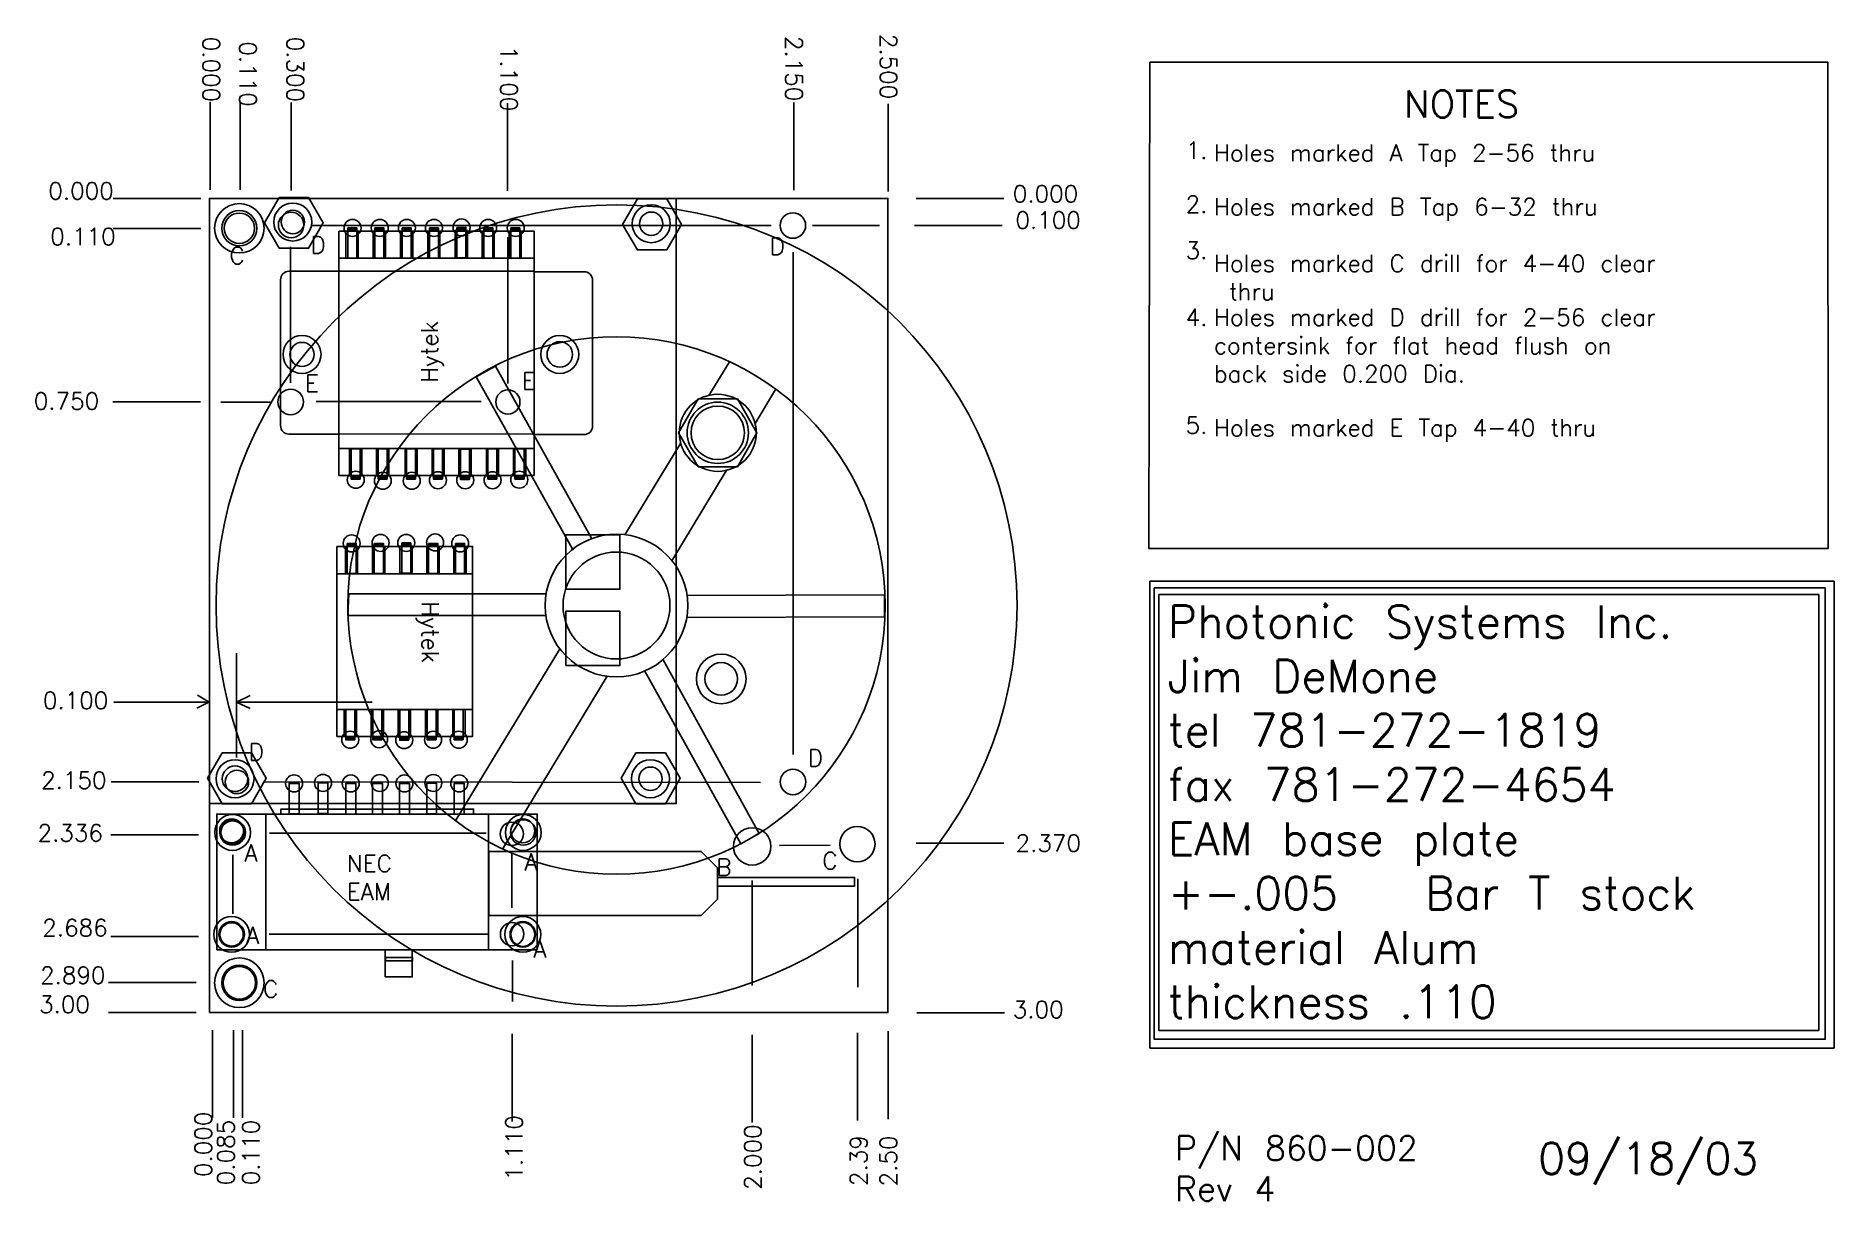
# Model space of a CAD drawing. Extents: x -0.24 to 6.39, y 0.31 to 4.6.
import ezdxf

# ---------------------------------------------------------------- set-up
doc = ezdxf.new("R2010")
doc.units = 0
doc.header["$LTSCALE"] = 0.888889
doc.header["$MEASUREMENT"] = 0
for name, color, linetype in [('BASE', 7, 'CONTINUOUS'), ('BD2', 7, 'CONTINUOUS'), ('BOARD', 7, 'CONTINUOUS'), ('DIM_NEW', 7, 'CONTINUOUS'), ('FIBER', 7, 'CONTINUOUS'), ('MACHINE_HOLES', 7, 'CONTINUOUS'), ('PARTS', 7, 'CONTINUOUS')]:
    doc.layers.add(name, color=color, linetype=linetype)
doc.styles.get("Standard").update_dxf_attribs({"font": 'txt.shx'})

msp = doc.modelspace()

# ---------------------------------------------------------------- linework, layer by layer
at = {"layer": 'BASE'}
msp.add_lwpolyline([(0.4, 1), (2.9, 1), (2.9, 4), (0.4, 4)], close=True, dxfattribs=at)
at = {"layer": 'BD2'}
msp.add_lwpolyline([(0.4, 1.77), (2.12, 1.77), (2.12, 4), (0.4, 4)], close=True, dxfattribs=at)
for centre, radius in [((0.51, 3.89), 0.065), ((0.707, 3.913), 0.043), ((0.9272, 3.891), 0.0313), ((1.0276, 3.891), 0.0313), ((1.1274, 3.891), 0.0313), ((1.2273, 3.891), 0.0313), ((1.3289, 3.8928), 0.0313), ((1.427, 3.891), 0.0313), ((1.5286, 3.891), 0.0313), ((2.0279, 3.9067), 0.043), ((0.741, 3.425), 0.0445), ((1.691, 3.425), 0.047), ((0.939, 2.9631), 0.0313), ((1.0388, 2.9597), 0.0313), ((1.1454, 2.9597), 0.0313), ((1.242, 2.9617), 0.0313), ((1.3426, 2.9617), 0.0313), ((1.4432, 2.9617), 0.0313), ((1.5418, 2.9637), 0.0313), ((0.924, 2.729), 0.0313), ((1.0306, 2.7306), 0.0313), ((1.125, 2.7308), 0.0313), ((1.2316, 2.7323), 0.0313), ((1.3238, 2.729), 0.0313), ((0.9186, 2.0056), 0.0313), ((1.0253, 2.0072), 0.0313), ((1.1175, 2.0039), 0.0313), ((1.2242, 2.0054), 0.0313), ((1.3185, 2.0056), 0.0313), ((0.4941, 1.8618), 0.047), ((0.7117, 1.8448), 0.0313), ((0.8184, 1.8463), 0.0313), ((0.9208, 1.8445), 0.0313), ((1.0275, 1.8461), 0.0313), ((1.1183, 1.8446), 0.0313), ((1.2249, 1.8461), 0.0313), ((1.3205, 1.8446), 0.0313), ((2.0252, 1.8618), 0.043)]:
    msp.add_circle(centre, radius, dxfattribs=at)
at = {"layer": 'BOARD'}
for centre, radius in [((0.4851, 1.6639), 0.066), ((1.5563, 1.6639), 0.066), ((0.4851, 1.6639), 0.047), ((1.5563, 1.6639), 0.047), ((0.4816, 1.2884), 0.066), ((0.4816, 1.2884), 0.047), ((1.5547, 1.2884), 0.066), ((1.5547, 1.2884), 0.047)]:
    msp.add_circle(centre, radius, dxfattribs=at)
at = {"layer": 'DIM_NEW'}
for p, q in [((0.4028, 4.0321), (0.4028, 4.3553)), ((0.5135, 4.0321), (0.5135, 4.3553)), ((0.7008, 4.0296), (0.7008, 4.3528)), ((1.4986, 4.0277), (1.4986, 4.3509)), ((2.5532, 4.03), (2.5532, 4.3531)), ((2.9011, 4.0255), (2.9011, 4.3486)), ((0.368, 3.9999), (0.0449, 3.9999)), ((3.327, 3.9993), (3.0038, 3.9993)), ((0.368, 3.8885), (0.0449, 3.8885)), ((0.7776, 3.9007), (2.4703, 3.8999, 1)), ((1.4998, 3.8567), (1.4998, 3.3178, 1)), ((2.8692, 3.9007), (2.6226, 3.9007)), ((3.3219, 3.9007), (2.9988, 3.9007)), ((0.6981, 3.8216), (0.6981, 3.3199)), ((2.5508, 3.8013), (2.5508, 1.9506)), ((0.3671, 3.2499), (0.0439, 3.2499)), ((0.4416, 3.2493), (0.6239, 3.2493)), ((0.7928, 3.2519), (1.4011, 3.252)), ((0.4994, 1.9404), (0.4994, 2.3243)), ((0.4009, 2.1443), (0.0475, 2.1443)), ((0.4, 2.1446), (0.3534, 2.122)), ((0.3993, 2.1445), (0.3554, 2.1696)), ((0.4994, 2.1443), (0.5504, 2.168)), ((0.4994, 2.1443), (0.9989, 2.1443)), ((0.4994, 2.1443), (0.5504, 2.1205)), ((0.361, 1.85), (0.0378, 1.85)), ((0.5998, 1.85), (2.4307, 1.8477)), ((0.6206, 1.6611), (1.4198, 1.6611)), ((0.3599, 1.6552), (0.0368, 1.6552)), ((2.5002, 1.6162), (2.6873, 1.6167)), ((3.3276, 1.6241), (3.0045, 1.6241)), ((0.4864, 1.3644), (0.4864, 1.5814)), ((1.5142, 1.3856), (1.5142, 1.5891, 1)), ((2.4001, 1.0999), (2.4001, 1.4871)), ((2.7898, 1.0941), (2.7898, 1.4929)), ((0.3599, 1.281), (0.0368, 1.281)), ((0.6204, 1.2893), (1.4296, 1.2893, 1)), ((1.5168, 1.1924), (1.5168, 1.0407)), ((0.3514, 1.1109), (0.0283, 1.1109)), ((0.3514, 1.0004), (0.0283, 1.0004)), ((3.3296, 0.9989), (3.0064, 0.9989)), ((0.4113, 0.6126), (0.4113, 0.9358)), ((0.488, 0.6126), (0.488, 0.9358)), ((0.522, 0.6126), (0.522, 0.9358)), ((2.9011, 0.608), (2.9011, 0.9312)), ((1.5149, 0.5991), (1.5149, 0.9223)), ((2.4001, 0.5954), (2.4001, 0.9185)), ((2.7885, 0.6025), (2.7885, 0.9257))]:
    msp.add_line(p, q, dxfattribs=at)
for points in [[(3.865, 4.5021), (6.3642, 4.5021), (6.3658, 2.7103), (3.8618, 2.7103)], [(3.8657, 2.5893), (6.3871, 2.5893), (6.3871, 0.8697), (3.8657, 0.8697)], [(3.8819, 2.5651), (6.3548, 2.5651), (6.3548, 0.902), (3.8819, 0.902)], [(3.8981, 2.5409), (6.3305, 2.5409), (6.3305, 0.9343), (3.8981, 0.9343)]]:
    msp.add_lwpolyline(points, close=True, dxfattribs=at)
at = {"layer": 'FIBER'}
for p, q in [((1.4539, 3.3814), (1.3831, 3.3428)), ((1.8075, 2.7486), (1.4539, 3.3814)), ((2.2398, 3.2734), (2.3166, 3.3982)), ((1.3831, 3.3428), (1.74, 2.7036)), ((2.4111, 3.1711), (2.4863, 3.2958)), ((1.9311, 2.7604), (2.1358, 3.0967)), ((2.104, 2.665), (2.3041, 2.9967)), ((0.9134, 2.5432), (0.9095, 2.4637)), ((1.6414, 2.5432), (0.9134, 2.5432)), ((2.1601, 2.5374), (2.888, 2.5393)), ((2.888, 2.5393), (2.888, 2.4579)), ((0.9095, 2.4637), (1.6414, 2.4637)), ((2.888, 2.4579), (2.162, 2.4559)), ((1.6896, 2.3384), (1.3078, 1.709)), ((2.0042, 2.2581), (2.3578, 1.6221)), ((2.4254, 1.6606), (2.0717, 2.2998)), ((1.4796, 1.6022), (1.8653, 2.2392)), ((2.3578, 1.6221), (2.4254, 1.6606))]:
    msp.add_line(p, q, dxfattribs=at)
for centre, radius in [((1.9, 2.5), 1.476), ((1.9, 2.5), 0.99), ((2.2732, 3.1363), 0.142), ((2.2732, 3.1363), 0.0985), ((1.9, 2.5), 0.263), ((1.9, 2.5), 0.197)]:
    msp.add_circle(centre, radius, dxfattribs=at)
at = {"layer": 'MACHINE_HOLES'}
for centre, radius in [((0.51, 3.89), 0.056), ((0.7008, 3.9018), 0.047), ((2.5499, 3.9), 0.047), ((0.6991, 3.2501), 0.047), ((1.4998, 3.2499), 0.0445), ((0.5012, 1.85), 0.043), ((2.5504, 1.85), 0.047), ((0.4851, 1.6639), 0.043), ((1.5142, 1.6586), 0.043), ((2.4001, 1.6125), 0.069), ((2.7877, 1.6209), 0.065), ((0.4816, 1.2884), 0.043), ((1.5149, 1.2893), 0.043), ((0.51, 1.11), 0.06)]:
    msp.add_circle(centre, radius, dxfattribs=at)
at = {"layer": 'PARTS'}
for p, q in [((0.8724, 3.7315), (1.5967, 3.7324)), ((0.8724, 3.1315), (1.5967, 3.133))]:
    msp.add_line(p, q, dxfattribs=at)
for points in [[(0.657, 4.0036), (0.6029, 3.9098), (0.657, 3.816), (0.7654, 3.816), (0.8195, 3.9098), (0.7654, 4.0036)], [(1.9768, 3.998), (1.9226, 3.9042), (1.9768, 3.8104), (2.0851, 3.8104), (2.1392, 3.9042), (2.0851, 3.998)], [(1.5967, 2.979), (1.5967, 3.879), (0.8767, 3.879), (0.8767, 2.979)], [(0.9483, 3.7795), (0.9483, 3.8795), (0.903, 3.8795), (0.903, 3.7795)], [(0.9096, 3.8911), (0.9096, 3.7795), (0.9428, 3.7795), (0.9428, 3.8911)], [(0.9387, 3.8873), (0.9387, 3.8821), (0.9152, 3.8821), (0.9152, 3.8873)], [(1.0484, 3.7795), (1.0484, 3.8795), (1.0031, 3.8795), (1.0031, 3.7795)], [(1.0096, 3.8911), (1.0096, 3.7795), (1.0429, 3.7795), (1.0429, 3.8911)], [(1.0379, 3.8878), (1.0379, 3.8826), (1.0144, 3.8826), (1.0144, 3.8878)], [(1.1493, 3.7795), (1.1493, 3.8795), (1.104, 3.8795), (1.104, 3.7795)], [(1.1106, 3.8911), (1.1106, 3.7795), (1.1438, 3.7795), (1.1438, 3.8911)], [(1.1388, 3.8878), (1.1388, 3.8826), (1.1154, 3.8826), (1.1154, 3.8878)], [(1.2494, 3.7795), (1.2494, 3.8795), (1.2041, 3.8795), (1.2041, 3.7795)], [(1.2106, 3.8911), (1.2106, 3.7795), (1.2439, 3.7795), (1.2439, 3.8911)], [(1.2389, 3.8878), (1.2389, 3.8826), (1.2154, 3.8826), (1.2154, 3.8878)], [(1.3503, 3.7813), (1.3503, 3.8813), (1.305, 3.8813), (1.305, 3.7813)], [(1.3116, 3.8928), (1.3116, 3.7813), (1.3448, 3.7813), (1.3448, 3.8928)], [(1.3398, 3.8896), (1.3398, 3.8843), (1.3164, 3.8843), (1.3164, 3.8896)], [(1.4497, 3.7795), (1.4497, 3.8795), (1.4045, 3.8795), (1.4045, 3.7795)], [(1.411, 3.8911), (1.411, 3.7795), (1.4443, 3.7795), (1.4443, 3.8911)], [(1.4393, 3.8878), (1.4393, 3.8826), (1.4158, 3.8826), (1.4158, 3.8878)], [(1.5491, 3.7795), (1.5491, 3.8795), (1.5039, 3.8795), (1.5039, 3.7795)], [(1.5104, 3.8911), (1.5104, 3.7795), (1.5437, 3.7795), (1.5437, 3.8911)], [(1.5387, 3.8878), (1.5387, 3.8826), (1.5152, 3.8826), (1.5152, 3.8878)], [(0.8767, 3.0784), (0.8767, 3.7794), (1.5967, 3.7794), (1.5967, 3.0784)], [(2.201, 3.2613), (2.1288, 3.1363), (2.201, 3.0113), (2.3454, 3.0113), (2.4175, 3.1363), (2.3454, 3.2613)], [(0.9163, 3.0776), (0.9163, 2.9776), (0.9616, 2.9776), (0.9616, 3.0776)], [(0.9551, 2.966), (0.9551, 3.0776), (0.9218, 3.0776), (0.9218, 2.966)], [(1.0158, 3.0776), (1.0158, 2.9776), (1.061, 2.9776), (1.061, 3.0776)], [(1.0545, 2.966), (1.0545, 3.0776), (1.0212, 3.0776), (1.0212, 2.966)], [(1.1206, 3.0776), (1.1206, 2.9776), (1.1659, 2.9776), (1.1659, 3.0776)], [(1.1594, 2.966), (1.1594, 3.0776), (1.1261, 3.0776), (1.1261, 2.966)], [(1.2201, 3.0776), (1.2201, 2.9776), (1.2653, 2.9776), (1.2653, 3.0776)], [(1.2588, 2.966), (1.2588, 3.0776), (1.2255, 3.0776), (1.2255, 2.966)], [(1.3195, 3.0758), (1.3195, 2.9758), (1.3647, 2.9758), (1.3647, 3.0758)], [(1.3582, 2.9643), (1.3582, 3.0758), (1.3249, 3.0758), (1.3249, 2.9643)], [(1.4204, 3.0776), (1.4204, 2.9776), (1.4657, 2.9776), (1.4657, 3.0776)], [(1.4591, 2.966), (1.4591, 3.0776), (1.4259, 3.0776), (1.4259, 2.966)], [(1.5205, 3.0776), (1.5205, 2.9776), (1.5657, 2.9776), (1.5657, 3.0776)], [(1.5592, 2.966), (1.5592, 3.0776), (1.5259, 3.0776), (1.5259, 2.966)], [(0.9268, 2.9693), (0.9268, 2.9745), (0.9503, 2.9745), (0.9503, 2.9693)], [(1.0262, 2.9693), (1.0262, 2.9745), (1.0497, 2.9745), (1.0497, 2.9693)], [(1.1311, 2.9693), (1.1311, 2.9745), (1.1546, 2.9745), (1.1546, 2.9693)], [(1.2305, 2.9693), (1.2305, 2.9745), (1.254, 2.9745), (1.254, 2.9693)], [(1.3299, 2.9675), (1.3299, 2.9728), (1.3534, 2.9728), (1.3534, 2.9675)], [(1.4309, 2.9693), (1.4309, 2.9745), (1.4544, 2.9745), (1.4544, 2.9693)], [(1.5309, 2.9693), (1.5309, 2.9745), (1.5544, 2.9745), (1.5544, 2.9693)], [(0.8698, 2.7175), (0.8698, 2.0175), (1.3698, 2.0175), (1.3698, 2.7175)], [(0.946, 2.6175), (0.946, 2.7175), (0.9008, 2.7175), (0.9008, 2.6175)], [(0.9073, 2.729), (0.9073, 2.6175), (0.9406, 2.6175), (0.9406, 2.729)], [(0.9356, 2.7258), (0.9356, 2.7206), (0.9121, 2.7206), (0.9121, 2.7258)], [(1.0461, 2.6175), (1.0461, 2.7175), (1.0009, 2.7175), (1.0009, 2.6175)], [(1.0074, 2.729), (1.0074, 2.6175), (1.0407, 2.6175), (1.0407, 2.729)], [(1.0357, 2.7258), (1.0357, 2.7206), (1.0122, 2.7206), (1.0122, 2.7258)], [(1.147, 2.6192), (1.147, 2.7192), (1.1018, 2.7192), (1.1018, 2.6192)], [(1.1083, 2.7308), (1.1083, 2.6192), (1.1416, 2.6192), (1.1416, 2.7308)], [(1.1366, 2.7275), (1.1366, 2.7223), (1.1131, 2.7223), (1.1131, 2.7275)], [(1.2465, 2.6175), (1.2465, 2.7175), (1.2012, 2.7175), (1.2012, 2.6175)], [(1.2077, 2.729), (1.2077, 2.6175), (1.241, 2.6175), (1.241, 2.729)], [(1.236, 2.7258), (1.236, 2.7206), (1.2125, 2.7206), (1.2125, 2.7258)], [(1.3459, 2.6175), (1.3459, 2.7175), (1.3006, 2.7175), (1.3006, 2.6175)], [(1.3072, 2.729), (1.3072, 2.6175), (1.3404, 2.6175), (1.3404, 2.729)], [(1.3354, 2.7258), (1.3354, 2.7206), (1.312, 2.7206), (1.312, 2.7258)], [(1.7127, 2.5602), (1.9127, 2.5602), (1.9127, 2.7602), (1.7127, 2.7602)], [(1.3698, 2.6172), (1.3698, 2.1169), (0.8698, 2.1169), (0.8698, 2.6172)], [(1.7127, 2.2787), (1.9127, 2.2787), (1.9127, 2.4787), (1.7127, 2.4787)], [(0.8966, 2.1172), (0.8966, 2.0172), (0.9418, 2.0172), (0.9418, 2.1172)], [(0.9353, 2.0056), (0.9353, 2.1172), (0.902, 2.1172), (0.902, 2.0056)], [(0.996, 2.1172), (0.996, 2.0172), (1.0412, 2.0172), (1.0412, 2.1172)], [(1.0347, 2.0056), (1.0347, 2.1172), (1.0014, 2.1172), (1.0014, 2.0056)], [(1.0954, 2.1155), (1.0954, 2.0155), (1.1407, 2.0155), (1.1407, 2.1155)], [(1.1341, 2.0039), (1.1341, 2.1155), (1.1009, 2.1155), (1.1009, 2.0039)], [(1.1963, 2.1172), (1.1963, 2.0172), (1.2416, 2.0172), (1.2416, 2.1172)], [(1.2351, 2.0056), (1.2351, 2.1172), (1.2018, 2.1172), (1.2018, 2.0056)], [(1.2964, 2.1172), (1.2964, 2.0172), (1.3417, 2.0172), (1.3417, 2.1172)], [(1.3351, 2.0056), (1.3351, 2.1172), (1.3019, 2.1172), (1.3019, 2.0056)], [(0.907, 2.0089), (0.907, 2.0141), (0.9305, 2.0141), (0.9305, 2.0089)], [(1.0064, 2.0089), (1.0064, 2.0141), (1.0299, 2.0141), (1.0299, 2.0089)], [(1.1058, 2.0072), (1.1058, 2.0124), (1.1293, 2.0124), (1.1293, 2.0072)], [(1.2068, 2.0089), (1.2068, 2.0141), (1.2303, 2.0141), (1.2303, 2.0089)], [(1.3068, 2.0089), (1.3068, 2.0141), (1.3303, 2.0141), (1.3303, 2.0089)], [(0.4466, 1.9575), (0.3925, 1.8637), (0.4466, 1.7699), (0.5549, 1.7699), (0.6091, 1.8637), (0.5549, 1.9575)], [(1.9717, 1.9575), (1.9175, 1.8637), (1.9717, 1.7699), (2.08, 1.7699), (2.1341, 1.8637), (2.08, 1.9575)], [(0.6935, 1.7319), (0.7299, 1.7319), (0.7299, 1.8448), (0.6935, 1.8448)], [(0.8002, 1.7334), (0.8365, 1.7334), (0.8365, 1.8463), (0.8002, 1.8463)], [(0.9026, 1.7316), (0.939, 1.7316), (0.939, 1.8445), (0.9026, 1.8445)], [(1.001, 1.7317), (1.0373, 1.7317), (1.0373, 1.8446), (1.001, 1.8446)], [(1.1001, 1.7317), (1.1365, 1.7317), (1.1365, 1.8446), (1.1001, 1.8446)], [(1.2005, 1.7324), (1.2368, 1.7324), (1.2368, 1.8453), (1.2005, 1.8453)], [(1.3023, 1.7317), (1.3387, 1.7317), (1.3387, 1.8446), (1.3023, 1.8446)], [(0.6634, 1.7317), (1.3732, 1.7317), (1.3732, 1.7502), (0.6634, 1.7502)], [(1.4296, 1.3581), (2.2126, 1.3581), (2.2726, 1.4181), (2.2726, 1.5341), (2.2126, 1.5941), (1.4296, 1.5941)], [(2.2726, 1.4984), (2.7771, 1.4984), (2.7771, 1.4659), (2.2726, 1.4659)], [(1.0471, 1.1316), (1.1471, 1.1316), (1.1471, 1.2316), (1.0471, 1.2316)], [(1.0486, 1.1913), (1.1486, 1.1913), (1.1486, 1.2027), (1.0486, 1.2027)]]:
    msp.add_lwpolyline(points, close=True, dxfattribs=at)
for points in [[(0.8767, 3.1315), (0.8767, 3.7315), (0.693, 3.7315, 0.414214), (0.6617, 3.7002), (0.6617, 3.1628, 0.414214), (0.693, 3.1315)], [(1.8117, 3.1613), (1.8117, 3.6987, 0.414214), (1.7804, 3.73), (1.5967, 3.73), (1.5967, 3.13), (1.7804, 3.13, 0.414214)]]:
    msp.add_lwpolyline(points, format="xyb", close=True, dxfattribs=at)
at = {"layer": 'PARTS', "ltscale": 1.5}
for points in [[(0.4269, 1.2317), (1.6079, 1.2317), (1.6079, 1.7317), (0.4269, 1.7317)], [(0.6074, 1.2317), (1.4279, 1.2317), (1.4279, 1.7317), (0.6074, 1.7317)]]:
    msp.add_lwpolyline(points, close=True, dxfattribs=at)
at = {"layer": 'PARTS'}
for centre, radius in [((0.51, 3.89), 0.091), ((0.707, 3.913), 0.07), ((2.0279, 3.9067), 0.07), ((0.741, 3.425), 0.07), ((0.741, 3.425), 0.0446), ((1.691, 3.425), 0.07), ((2.2732, 3.1363), 0.113), ((2.2859, 2.2296), 0.0915), ((2.2859, 2.2296), 0.06), ((0.4941, 1.8618), 0.07), ((2.0252, 1.8618), 0.07), ((0.4816, 1.6699), 0.0441), ((1.5547, 1.6699), 0.0441), ((0.4816, 1.2884), 0.0441), ((1.5547, 1.2884), 0.0441), ((0.51, 1.11), 0.0915), ((0.51, 1.11), 0.065)]:
    msp.add_circle(centre, radius, dxfattribs=at)

# ---------------------------------------------------------------- texts
at = {"layer": 'DIM_NEW'}
msp.add_text('09/18/03', height=0.11537, dxfattribs=at).set_placement((5.2968, 0.4051))
at = {"layer": 'DIM_NEW', "char_height": 0.0625, "width": 0.5448, "attachment_point": 1}
for s, insert, rotation in [('0.000', (0.4375, 4.5957), 270), ('0.300', (0.7476, 4.5957), 270), ('2.150', (2.5854, 4.5988), 270), ('2.500', (2.9336, 4.6064), 270), ('0.110', (0.573, 4.5785), 270), ('1.100', (1.5346, 4.5621), 270), ('0.000', (0.3459, 0.3942), 90), ('0.085', (0.4291, 0.3641), 90), ('0.110', (0.5213, 0.3641), 90), ('1.110', (1.491, 0.3813), 90), ('2.000', (2.3711, 0.3472), 90), ('2.39', (2.7612, 0.3612), 90), ('2.50', (2.871, 0.3597), 90)]:
    msp.add_mtext(s, dxfattribs=dict(at, insert=insert, rotation=rotation))
at = {"layer": 'DIM_NEW', "attachment_point": 1}
for s, insert, char_height, width in [('NOTES', (4.8022, 4.3979), 0.1, 0.9503), ('1.', (3.9976, 4.2086), 0.0625, 0.2187), ('Holes marked A Tap 2-56 thru', (4.1017, 4.1991), 0.0625, 2.0803), ('0.000', (-0.194, 4.0587), 0.0625, 0.5448), ('0.000', (3.3604, 4.048), 0.0625, 0.5448), ('2.', (3.9976, 4.0098), 0.0625, 0.2187), ('Holes marked B Tap 6-32 thru\\P\\PHoles marked C drill for 4-40 clear\\P thru', (4.1017, 4.0003), 0.0625, 2.0899), ('0.100', (3.3702, 3.9511), 0.0625, 0.5448), ('0.110', (-0.1868, 3.8907), 0.0625, 0.5448), ('D', (0.7722, 3.8596), 0.0625, 0.3643), ('D', (2.4646, 3.8548), 0.0625, 0.3643), ('C', (0.4735, 3.8203), 0.0625, 0.3643), ('3.', (3.9976, 3.8394), 0.0625, 0.2187), ('4.', (3.9976, 3.5933), 0.0625, 0.2187), ('4.', (3.9976, 3.5933), 0.0625, 0.2187), ('Holes marked D drill for 2-56 clear\\Pcontersink for flat head flush on\\Pback side 0.200 Dia.', (4.1017, 3.5933), 0.0625, 2.0803), ('E', (0.7522, 3.3494), 0.0625, 0.3643), ('E', (1.5513, 3.359), 0.0625, 0.3643), ('0.750', (-0.2476, 3.2845), 0.0625, 0.5448), ('5.', (3.9976, 3.1957), 0.0625, 0.2187), ('Holes marked E Tap 4-40 thru', (4.1017, 3.1862), 0.0625, 2.0803), ('Photonic Systems Inc.\\PJim DeMone\\Ptel 781-272-1819\\Pfax 781-272-4654\\PEAM base plate\\P+-.005   Bar T stock material Alum\\Pthickness .110', (3.9317, 2.5005), 0.12, 2.4637), ('0.100', (-0.2141, 2.1816), 0.0625, 0.5448), ('D', (0.5447, 1.9918), 0.0625, 0.3643), ('D', (2.6052, 1.97), 0.0625, 0.3643), ('2.150', (-0.2205, 1.8877), 0.0625, 0.5448), ('2.150', (-0.2205, 1.8877), 0.0625, 0.5448), ('2.336', (-0.2338, 1.6932), 0.0625, 0.5448), ('A', (0.5292, 1.6191), 0.0625, 0.3643), ('C', (2.6584, 1.5911, 1), 0.0625, 0.3643), ('2.370', (3.3707, 1.6557), 0.0625, 0.5448), ('A', (1.5613, 1.5867), 0.0625, 0.3643), ('B', (2.2678, 1.5673), 0.0625, 0.3643), ('2.686', (-0.2163, 1.3439), 0.0625, 0.5448), ('A', (0.5354, 1.3159), 0.0625, 0.3643), ('A', (1.5935, 1.2654, 1), 0.0625, 0.3643), ('2.890', (-0.2243, 1.1688), 0.0625, 0.5448), ('3.00', (-0.2282, 1.0614), 0.0625, 0.5448), ('C', (0.5974, 1.118), 0.0625, 0.3643), ('3.00', (3.3604, 1.0426), 0.0625, 0.5448), ('P/N 860-002\\PRev 4', (3.9588, 0.546), 0.09, 2.1308)]:
    msp.add_mtext(s, dxfattribs=dict(at, insert=insert, char_height=char_height, width=width))
at = {"layer": 'PARTS', "char_height": 0.0625, "width": 0.2054, "attachment_point": 1}
for insert, rotation in [((1.1796, 3.3202), 90), ((1.2447, 2.5159), 270)]:
    msp.add_mtext('Hytek', dxfattribs=dict(at, insert=insert, rotation=rotation))
at = {"layer": 'PARTS', "insert": (0.9063, 1.5808), "char_height": 0.0625, "width": 0.2054, "attachment_point": 1}
msp.add_mtext('NEC EAM', dxfattribs=at)

doc.saveas('drawing.dxf')
